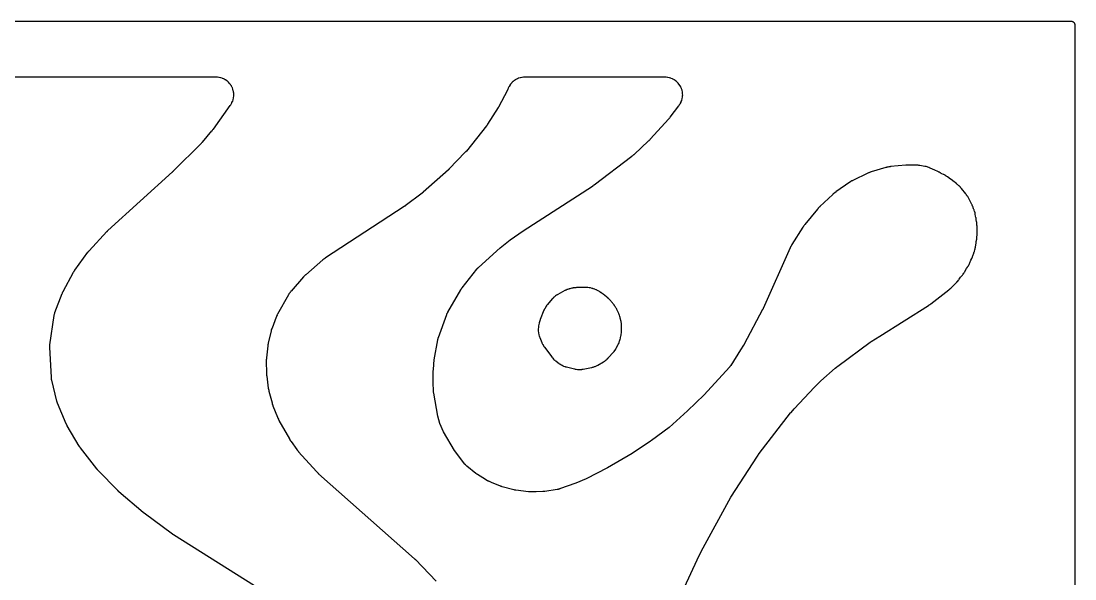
# Model space of a CAD drawing. Header units: millimetres. Extents: x 0 to 300, y 0 to 300.
# Drawn here: x 150 to 300, y 220.6 to 300.1 of the extents above; entities that cross this region are included whole.
import ezdxf

# ---------------------------------------------------------------- set-up
doc = ezdxf.new("R2010")
doc.units = ezdxf.units.MM
doc.layers.add('CUT', color=7, linetype='CONTINUOUS')

msp = doc.modelspace()

# ---------------------------------------------------------------- linework, layer by layer
at = {"layer": 'CUT'}
for points in [[(1.4375, 300.0625), (298.512, 300.0625), (299.3973, 300.0625), (299.4708, 300.0589), (299.5289, 300.0503), (299.586, 300.036), (299.6414, 300.0162), (299.6945, 299.991), (299.745, 299.9608), (299.7922, 299.9257), (299.8358, 299.8863), (299.8753, 299.8427), (299.9103, 299.7954), (299.9405, 299.745), (299.9657, 299.6918), (299.9855, 299.6365), (299.9998, 299.5794), (300.0084, 299.5212), (300.012, 299.4478), (300.012, 298.5625), (300.012, 1.4375)], [(185.7872, 218.0541), (171.6738, 226.9208), (171.668, 226.9245), (171.6546, 226.9331), (171.6488, 226.9368), (171.6353, 226.9455), (171.6282, 226.9502), (171.6118, 226.9611), (171.6047, 226.9658), (171.5937, 226.9733), (171.5868, 226.978), (171.5708, 226.989), (171.5639, 226.9938), (171.5602, 226.9964), (171.5521, 227.0022), (171.5333, 227.0158), (171.5252, 227.0217), (167.5055, 229.9873), (167.5001, 229.9913), (167.4877, 230.0006), (167.4824, 230.0046), (167.4701, 230.014), (167.4636, 230.019), (167.4484, 230.0307), (167.442, 230.0358), (167.4318, 230.0438), (167.4255, 230.0488), (167.4108, 230.0606), (167.4045, 230.0657), (167.4011, 230.0685), (167.3937, 230.0747), (167.3764, 230.0892), (167.369, 230.0954), (163.9053, 233.061), (163.8971, 233.0681), (163.8781, 233.0848), (163.87, 233.092), (163.8603, 233.1007), (163.8523, 233.108), (163.8338, 233.125), (163.8259, 233.1324), (163.8135, 233.1441), (163.8057, 233.1515), (163.7875, 233.169), (163.7798, 233.1766), (163.7705, 233.1859), (163.7628, 233.1935), (163.7451, 233.2114), (163.7376, 233.2192), (160.9191, 236.145), (160.9111, 236.1535), (160.8925, 236.1733), (160.8846, 236.1818), (160.875, 236.1923), (160.8672, 236.2009), (160.8491, 236.2212), (160.8414, 236.23), (160.8294, 236.2438), (160.8218, 236.2527), (160.8043, 236.2734), (160.7968, 236.2824), (160.7878, 236.2933), (160.7804, 236.3023), (160.7634, 236.3235), (160.7562, 236.3327), (158.4389, 239.2985), (158.43, 239.3102), (158.4093, 239.3375), (158.4005, 239.3493), (158.3899, 239.3638), (158.3814, 239.3758), (158.3616, 239.4038), (158.3532, 239.4159), (158.3402, 239.4351), (158.332, 239.4473), (158.3131, 239.476), (158.3052, 239.4883), (158.2956, 239.5035), (158.2878, 239.516), (158.2699, 239.5453), (158.2623, 239.5579), (156.5575, 242.4509), (156.5501, 242.4636), (156.5333, 242.4932), (156.5262, 242.506), (156.5177, 242.5216), (156.5108, 242.5345), (156.4949, 242.5647), (156.4882, 242.5777), (156.4778, 242.5983), (156.4713, 242.6114), (156.4565, 242.642), (156.4502, 242.6552), (156.4427, 242.6714), (156.4366, 242.6847), (156.4228, 242.7158), (156.4169, 242.7292), (155.1637, 245.6718), (155.1602, 245.6803), (155.1547, 245.6936), (155.1461, 245.715), (155.1339, 245.7467), (155.124, 245.774), (155.1161, 245.7966), (155.1122, 245.808), (155.1105, 245.8131), (155.1022, 245.8393), (155.0846, 245.8984), (155.0748, 245.9337), (155.0712, 245.9476), (155.069, 245.9564), (154.3354, 248.9548), (154.3329, 248.9652), (154.3291, 248.9816), (154.3204, 249.0236), (154.3075, 249.0948), (154.3023, 249.1265), (154.302, 249.1285), (154.2979, 249.1604), (154.2901, 249.2323), (154.2864, 249.2751), (154.2854, 249.2919), (154.2848, 249.3026), (154.0717, 253.6289), (154.0712, 253.6397), (154.0706, 253.6565), (154.07, 253.6996), (154.0708, 253.7721), (154.0717, 253.8044), (154.0718, 253.8064), (154.0739, 253.8387), (154.0798, 253.911), (154.0844, 253.9538), (154.0866, 253.9705), (154.0881, 253.9812), (154.6864, 258.1615), (154.6882, 258.1739), (154.6913, 258.1932), (154.7004, 258.2424), (154.7182, 258.325), (154.7268, 258.3615), (154.7274, 258.3637), (154.7376, 258.3999), (154.7621, 258.4806), (154.778, 258.5281), (154.7848, 258.5465), (154.7891, 258.5582), (155.8307, 261.286), (155.8362, 261.2999), (155.8491, 261.3322), (155.8548, 261.346), (155.8619, 261.3628), (155.8678, 261.3765), (155.8818, 261.4084), (155.8879, 261.422), (155.8978, 261.4434), (155.9041, 261.4569), (155.9192, 261.4884), (155.9258, 261.5018), (155.9339, 261.518), (155.9407, 261.5313), (155.9569, 261.5622), (155.9639, 261.5754), (157.455, 264.3211), (157.462, 264.3339), (157.4788, 264.3636), (157.4861, 264.3762), (157.4951, 264.3916), (157.5026, 264.4042), (157.5203, 264.4333), (157.528, 264.4457), (157.5403, 264.4652), (157.5482, 264.4775), (157.5668, 264.5061), (157.5749, 264.5182), (157.5849, 264.533), (157.5932, 264.545), (157.6128, 264.573), (157.6212, 264.5849), (159.4764, 267.1431), (159.4846, 267.1542), (159.5039, 267.1799), (159.5122, 267.1909), (159.5225, 267.2042), (159.531, 267.2151), (159.5511, 267.2402), (159.5597, 267.2509), (159.5736, 267.2677), (159.5824, 267.2783), (159.6032, 267.3028), (159.6122, 267.3132), (159.6233, 267.3259), (159.6324, 267.3362), (159.654, 267.36), (159.6633, 267.3702), (162.205, 270.0988), (162.2115, 270.1057), (162.2267, 270.1216), (162.2332, 270.1284), (162.2412, 270.1367), (162.2478, 270.1434), (162.2633, 270.159), (162.27, 270.1657), (162.2806, 270.1762), (162.2873, 270.1828), (162.3031, 270.198), (162.31, 270.2046), (162.3183, 270.2125), (162.3252, 270.2189), (162.3413, 270.2339), (162.3483, 270.2402), (171.5524, 278.5951), (171.5574, 278.5997), (171.5923, 278.6321), (171.5976, 278.6371), (171.6406, 278.678), (171.6457, 278.683), (171.6793, 278.7157), (171.6848, 278.7211), (175.5908, 282.6279), (175.5985, 282.6356), (175.6508, 282.69), (175.6588, 282.6984), (175.7228, 282.7674), (175.7305, 282.7758), (175.78, 282.8313), (175.788, 282.8405), (177.1528, 284.4331), (177.1613, 284.4432), (177.2153, 284.5091), (177.2235, 284.5194), (177.2896, 284.6036), (177.2976, 284.6141), (177.3487, 284.6823), (177.3564, 284.6929), (179.7625, 288.0563), (179.7711, 288.0685), (179.8256, 288.1489), (179.8338, 288.1614), (179.8653, 288.2105), (179.8809, 288.236), (179.9763, 288.4021), (180.0034, 288.4553), (180.0807, 288.6276), (180.1024, 288.6833), (180.1622, 288.8625), (180.1783, 288.92), (180.22, 289.1043), (180.2302, 289.1631), (180.2534, 289.3506), (180.2577, 289.4102), (180.2621, 289.599), (180.2605, 289.6587), (180.2461, 289.8471), (180.2386, 289.9064), (180.2055, 290.0923), (180.1921, 290.1506), (180.1407, 290.3323), (180.1216, 290.3889), (180.0524, 290.5647), (180.0277, 290.6191), (179.9414, 290.7871), (179.9114, 290.8388), (179.8088, 290.9974), (179.7738, 291.0458), (179.6559, 291.1934), (179.6164, 291.2382), (179.4844, 291.3733), (179.4405, 291.4139), (179.2957, 291.5352), (179.2481, 291.5712), (179.0919, 291.6775), (179.0409, 291.7087), (178.875, 291.7989), (178.8212, 291.8248), (178.6471, 291.8981), (178.5909, 291.9185), (178.4104, 291.9741), (178.3525, 291.9889), (178.1673, 292.0263), (178.1083, 292.0352), (177.9177, 292.0542), (177.8879, 292.0564), (177.8296, 292.0593), (177.8147, 292.0599), (177.7176, 292.0623), (177.7027, 292.0625), (118.119, 292.0625)], [(244.4243, 219.4754), (246.2239, 223.3618), (246.8, 224.5374), (251.0098, 232.2654), (254.8146, 238.1445), (255.0736, 238.5077), (259.5266, 244.273), (259.5286, 244.2753), (259.5411, 244.2892), (259.5988, 244.3536), (260.0423, 244.848), (262.9336, 247.9437), (263.8603, 248.8424), (265.9011, 250.6684), (266.0515, 250.7923), (266.0665, 250.8046), (266.1247, 250.8525), (266.2441, 250.9508), (270.8649, 254.3338), (270.8701, 254.3375), (270.8821, 254.3462), (270.8873, 254.3499), (270.8995, 254.3586), (270.9059, 254.3631), (270.921, 254.3736), (270.9275, 254.3781), (270.9378, 254.3851), (270.9442, 254.3895), (270.9593, 254.3996), (270.9657, 254.4039), (270.9692, 254.4062), (270.977, 254.4113), (270.9952, 254.423), (271.0031, 254.428), (272.2516, 255.215), (279.1728, 259.5761), (279.1853, 259.5841), (279.2656, 259.6376), (279.2779, 259.646), (279.3771, 259.7156), (279.3785, 259.7166), (279.3919, 259.726), (279.404, 259.7347), (279.4817, 259.7922), (279.4936, 259.8012), (282.0595, 261.7989), (282.0642, 261.8027), (282.0839, 261.818), (282.0999, 261.8309), (282.2024, 261.9164), (282.2179, 261.9299), (282.3427, 262.0415), (282.3578, 262.0555), (282.4542, 262.1478), (282.4688, 262.1623), (283.199, 262.9116), (283.2078, 262.9208), (283.2644, 262.9813), (283.273, 262.9907), (283.3062, 263.0279), (283.3228, 263.0472), (283.4279, 263.1752), (283.4436, 263.1953), (283.4736, 263.2351), (283.4811, 263.2453), (283.5295, 263.3126), (283.5369, 263.323), (283.7244, 263.5956), (283.9908, 263.8957), (283.9988, 263.905), (284.0506, 263.9658), (284.0585, 263.9752), (284.0889, 264.0124), (284.104, 264.0318), (284.1986, 264.1578), (284.2265, 264.1983), (284.3105, 264.3316), (284.3231, 264.3527), (284.347, 264.3943), (284.353, 264.405), (284.3914, 264.4751), (284.3972, 264.4859), (284.5849, 264.8464), (284.7211, 265.0445), (284.7301, 265.0579), (284.7872, 265.146), (284.7958, 265.1596), (284.8287, 265.2134), (284.8448, 265.2414), (284.9444, 265.426), (284.959, 265.4548), (284.9859, 265.5118), (284.9926, 265.5264), (285.0348, 265.6225), (285.0411, 265.6374), (285.2015, 266.0305), (285.3225, 266.263), (285.3298, 266.2773), (285.3755, 266.3712), (285.3824, 266.3858), (285.4083, 266.4429), (285.4208, 266.4725), (285.4969, 266.6669), (285.5078, 266.6972), (285.5275, 266.7567), (285.5323, 266.7721), (285.5625, 266.8721), (285.5669, 266.8875), (285.5987, 267.0045), (285.6254, 267.0698), (285.6263, 267.0721), (285.6324, 267.0877), (285.6705, 267.1892), (285.6762, 267.2048), (285.6974, 267.2664), (285.7074, 267.2982), (285.7664, 267.5067), (285.7746, 267.539), (285.7888, 267.6025), (285.7923, 267.6188), (285.813, 267.7252), (285.816, 267.7417), (285.842, 267.8983), (285.864, 267.979), (285.8682, 267.9954), (285.8941, 268.1021), (285.8978, 268.1185), (285.9115, 268.183), (285.9176, 268.2162), (285.9511, 268.433), (285.9553, 268.4665), (285.9616, 268.5321), (285.963, 268.5489), (285.9706, 268.6584), (285.9715, 268.6753), (285.9716, 268.677), (286.0284, 269.0187), (286.0303, 269.0309), (286.0419, 269.1104), (286.0435, 269.1226), (286.0495, 269.1705), (286.052, 269.1951), (286.0652, 269.355), (286.0668, 269.3797), (286.0688, 269.4279), (286.0691, 269.4403), (286.0708, 269.5205), (286.0709, 269.5329), (286.0711, 270.8564), (286.0709, 270.8739), (286.0676, 270.988), (286.0668, 271.0056), (286.0628, 271.074), (286.0597, 271.109), (286.0555, 271.1452), (286.0452, 271.2961), (286.0421, 271.3285), (286.0344, 271.3915), (286.0322, 271.4077), (286.0164, 271.5122), (286.0138, 271.5283), (285.9734, 271.7547), (285.9733, 271.7571), (285.9677, 271.8175), (285.9641, 271.8484), (285.9356, 272.0456), (285.9236, 272.1066), (285.8797, 272.2806), (285.83, 272.5594), (285.8275, 272.5729), (285.8097, 272.6607), (285.8068, 272.6742), (285.795, 272.7267), (285.7883, 272.7534), (285.7415, 272.9237), (285.7245, 272.9761), (285.6622, 273.1414), (285.6519, 273.1669), (285.6307, 273.2164), (285.6251, 273.229), (285.5878, 273.3104), (285.582, 273.3228), (285.5593, 273.3697), (285.5432, 273.4311), (285.5398, 273.4435), (285.526, 273.4919), (285.5185, 273.5166), (285.4665, 273.6733), (285.4483, 273.7215), (285.3831, 273.8732), (285.3724, 273.8966), (285.3506, 273.942), (285.3449, 273.9535), (285.3069, 274.0281), (285.301, 274.0395), (284.7967, 274.9812), (284.79, 274.9932), (284.7461, 275.0709), (284.7392, 275.0828), (284.7118, 275.1289), (284.6972, 275.1521), (284.5989, 275.301), (284.5833, 275.3236), (284.5517, 275.367), (284.5435, 275.378), (284.4894, 275.4489), (284.481, 275.4597), (283.8701, 276.2233), (283.8586, 276.2373), (283.7823, 276.3269), (283.7703, 276.3406), (283.7229, 276.393), (283.6978, 276.4191), (283.5298, 276.5838), (283.5031, 276.6083), (283.4498, 276.6547), (283.4359, 276.6663), (283.3447, 276.7408), (283.3305, 276.752), (283.2749, 276.7947), (283.2147, 276.8591), (283.2052, 276.8689), (283.168, 276.907), (283.1484, 276.926), (283.0206, 277.0453), (282.979, 277.0806), (282.8409, 277.1877), (282.8189, 277.2039), (282.7754, 277.2346), (282.7642, 277.2424), (282.6906, 277.2918), (282.6792, 277.2993), (282.3084, 277.5362), (281.8748, 277.8689), (281.8717, 277.8713), (281.8593, 277.8806), (281.7777, 277.9398), (281.7651, 277.9488), (281.7152, 277.9831), (281.6892, 278), (281.5175, 278.1055), (281.4907, 278.1211), (281.4375, 278.1501), (281.4238, 278.1573), (281.3341, 278.2033), (281.3202, 278.2102), (281.053, 278.3385), (280.9896, 278.379), (280.9783, 278.386), (280.9045, 278.4309), (280.8931, 278.4377), (280.8481, 278.4637), (280.8248, 278.4765), (280.6716, 278.5562), (280.6478, 278.568), (280.6007, 278.5899), (280.5886, 278.5954), (280.5094, 278.6301), (280.4972, 278.6353), (280.0524, 278.8189), (279.396, 279.134), (279.3836, 279.1398), (279.3022, 279.1766), (279.2896, 279.1821), (279.2402, 279.2031), (279.2147, 279.2133), (279.0496, 279.2747), (278.9973, 279.2914), (278.8273, 279.3375), (278.8006, 279.344), (278.7482, 279.3557), (278.7348, 279.3585), (278.6472, 279.3759), (278.6337, 279.3784), (277.9237, 279.5023), (277.9062, 279.5051), (277.7928, 279.5215), (277.7753, 279.5238), (277.707, 279.5316), (277.6718, 279.5346), (277.4431, 279.5472), (277.4078, 279.5481), (277.339, 279.5479), (277.3214, 279.5475), (277.2068, 279.5438), (277.1892, 279.5429), (276.9114, 279.5256), (276.4861, 279.5513), (276.4754, 279.5518), (276.4005, 279.555), (276.3893, 279.5554), (276.3402, 279.5566), (276.3165, 279.5567), (276.169, 279.5544), (276.1462, 279.5536), (276.1067, 279.5515), (276.096, 279.5508), (276.0222, 279.5455), (276.0102, 279.5445), (275.9874, 279.5425), (275.9718, 279.5414), (275.9584, 279.5403), (273.748, 279.3371), (273.7335, 279.3356), (273.6392, 279.3246), (273.6247, 279.3228), (273.5682, 279.3148), (273.5394, 279.31), (273.353, 279.2743), (273.3245, 279.2681), (273.269, 279.2547), (273.2549, 279.2511), (273.1632, 279.2265), (273.1491, 279.2225), (273.149, 279.2225), (273.1038, 279.2092), (271.0073, 278.5917), (271.0055, 278.5912), (270.9937, 278.5876), (270.9176, 278.5635), (270.906, 278.5596), (270.8605, 278.5442), (270.8374, 278.5358), (270.6886, 278.4784), (270.6659, 278.4691), (270.6218, 278.45), (270.6106, 278.445), (270.5381, 278.4117), (270.527, 278.4065), (268.4062, 277.3817), (268.3962, 277.3767), (268.3269, 277.3417), (268.3166, 277.3363), (268.2717, 277.3125), (268.2502, 277.3005), (268.1182, 277.2233), (268.098, 277.211), (268.075, 277.1963), (268.0732, 277.1952), (268.0389, 277.1733), (268.0297, 277.1673), (267.9661, 277.1249), (267.9558, 277.118), (265.9676, 275.7344), (265.95, 275.7217), (265.8369, 275.6367), (265.8197, 275.6233), (265.6818, 275.5117), (265.6651, 275.4977), (265.5585, 275.4047), (265.5423, 275.3901), (265.5418, 275.3896), (263.6862, 273.65), (263.6722, 273.6364), (263.5822, 273.5464), (263.5686, 273.5323), (263.4595, 273.4157), (263.4463, 273.4012), (263.3624, 273.3055), (263.3498, 273.2905), (261.5439, 271.0894), (261.5324, 271.075), (261.4592, 270.9799), (261.4481, 270.9651), (261.36, 270.843), (261.3494, 270.8279), (261.2822, 270.7285), (261.272, 270.713), (259.7216, 268.2617), (259.7103, 268.2431), (259.6392, 268.1211), (259.6286, 268.1021), (259.545, 267.9459), (259.5351, 267.9266), (259.473, 267.7997), (259.4638, 267.78), (255.6263, 259.1649), (255.6237, 259.1591), (255.6176, 259.1457), (255.6149, 259.1399), (255.6087, 259.1264), (255.6054, 259.1193), (255.5975, 259.1027), (255.5942, 259.0957), (255.5888, 259.0846), (255.5854, 259.0776), (255.5774, 259.0614), (255.5739, 259.0545), (255.572, 259.0508), (255.5678, 259.0426), (255.5579, 259.0234), (255.5536, 259.0152), (252.9184, 254.0537), (252.9141, 254.0457), (252.9039, 254.0271), (252.8996, 254.0192), (252.8942, 254.0096), (252.8898, 254.0017), (252.8794, 253.9834), (252.8783, 253.9816), (252.8741, 253.9743), (252.8635, 253.9565), (252.8589, 253.9488), (252.8564, 253.9447), (252.8508, 253.9356), (252.8378, 253.9146), (252.8321, 253.9056), (252.4105, 253.2445), (251.0039, 251.0432), (250.9988, 251.0354), (250.9908, 251.0231), (250.9778, 251.0037), (250.9581, 250.9753), (250.941, 250.9513), (250.9265, 250.9318), (250.9191, 250.922), (250.9158, 250.9176), (250.8985, 250.8957), (250.859, 250.8471), (250.835, 250.8187), (250.8253, 250.8078), (250.8192, 250.8009), (247.241, 246.8335), (244.8567, 244.5565), (242.2482, 242.189), (239.7275, 240.3463), (239.5735, 240.2416), (239.3967, 240.1214), (238.7333, 239.6705), (236.9892, 238.4848), (233.4695, 236.4778), (230.4317, 234.9164), (228.9688, 234.2824), (226.6532, 233.4552), (226.6434, 233.4517), (226.6279, 233.4464), (226.5882, 233.4337), (226.5208, 233.414), (226.4906, 233.4057), (226.4887, 233.4052), (226.4583, 233.398), (226.3896, 233.3829), (226.3695, 233.379), (226.3358, 233.3731), (226.3198, 233.3704), (224.5532, 233.0928), (224.5372, 233.0904), (224.5, 233.0852), (224.484, 233.0832), (224.4645, 233.0808), (224.4485, 233.079), (224.4111, 233.0752), (224.403, 233.0744), (224.3732, 233.0724), (224.3573, 233.0714), (224.3379, 233.0704), (224.322, 233.0697), (224.2848, 233.0685), (224.2689, 233.0681), (223.2866, 233.0521), (222.4895, 233.042), (222.4751, 233.0419), (222.4414, 233.042), (222.427, 233.0422), (222.4094, 233.0425), (222.395, 233.0429), (222.3694, 233.0438), (222.3605, 233.0443), (222.3265, 233.0466), (222.3119, 233.0476), (222.2941, 233.0491), (222.2795, 233.0504), (222.2455, 233.0537), (222.231, 233.0553), (220.4325, 233.2609), (220.4257, 233.2617), (220.41, 233.2636), (220.4032, 233.2644), (220.4014, 233.2647), (220.375, 233.2685), (220.3136, 233.2783), (220.2924, 233.282), (220.2898, 233.2826), (220.2605, 233.2887), (220.185, 233.3061), (220.1526, 233.3142), (218.4705, 233.7688), (218.4566, 233.7727), (218.4241, 233.7821), (218.4102, 233.7862), (218.3936, 233.7912), (218.38, 233.7955), (218.3481, 233.8058), (218.3466, 233.8063), (218.3167, 233.817), (218.3032, 233.8219), (218.2869, 233.828), (218.2735, 233.8331), (218.2424, 233.8453), (218.2291, 233.8506), (216.9319, 234.3835), (216.6423, 234.5032), (216.6356, 234.506), (216.6199, 234.5126), (216.6132, 234.5155), (216.6114, 234.5163), (216.6113, 234.5163), (216.6108, 234.5165), (216.6059, 234.5187), (216.5464, 234.5466), (216.5258, 234.5566), (216.495, 234.5729), (216.4227, 234.6133), (216.3919, 234.6313), (215.7308, 235.0353), (214.9356, 235.5247), (214.9233, 235.5324), (214.8946, 235.5507), (214.8824, 235.5586), (214.868, 235.5681), (214.8561, 235.5761), (214.8323, 235.5924), (214.828, 235.5955), (214.8005, 235.6155), (214.7888, 235.6242), (214.7746, 235.6349), (214.763, 235.6438), (214.7362, 235.6647), (214.7248, 235.6738), (213.4412, 236.7083), (213.4366, 236.7121), (213.3975, 236.7467), (213.3333, 236.8068), (213.3053, 236.8342), (213.3036, 236.8358), (213.2769, 236.8644), (213.2181, 236.9299), (213.1844, 236.9697), (213.1717, 236.9857), (213.1637, 236.9959), (211.6659, 238.9307), (210.127, 241.577), (209.6139, 242.7874), (209.2922, 243.8216), (208.7175, 247.1105), (208.7128, 247.1802), (208.6782, 247.6944), (208.6721, 247.7849), (208.6462, 248.1708), (208.6608, 250.0682), (208.7064, 250.6252), (208.7398, 251.0322), (208.7544, 251.2107), (208.8071, 251.8533), (209.3081, 254.6976), (209.3099, 254.7072), (209.3127, 254.7221), (209.3207, 254.7603), (209.3356, 254.8242), (209.3426, 254.8525), (209.3431, 254.8543), (209.3511, 254.8824), (209.3701, 254.9452), (209.3821, 254.9823), (209.3872, 254.9967), (209.3904, 255.0058), (210.5837, 258.3008), (210.5892, 258.3157), (210.5984, 258.3397), (210.6095, 258.3673), (210.6362, 258.43), (210.6486, 258.4576), (210.6494, 258.4594), (210.6627, 258.4866), (210.6936, 258.5474), (210.7128, 258.583), (210.7206, 258.5967), (210.7256, 258.6055), (212.5963, 261.8192), (212.6041, 261.8323), (212.6225, 261.8627), (212.6305, 261.8757), (212.6403, 261.8914), (212.6486, 261.9042), (212.668, 261.934), (212.6764, 261.9467), (212.6898, 261.9666), (212.6985, 261.9791), (212.7189, 262.0082), (212.7277, 262.0206), (212.7387, 262.0356), (212.7477, 262.0479), (212.7691, 262.0762), (212.7784, 262.0883), (214.8578, 264.7537), (214.8678, 264.7663), (214.8913, 264.7954), (214.9015, 264.8077), (214.9075, 264.8149), (214.949, 264.8626), (214.9685, 264.8842), (214.9697, 264.8855), (214.9898, 264.9065), (215.0357, 264.9528), (215.0636, 264.9797), (215.0747, 264.99), (215.0818, 264.9965), (218.1741, 267.7989), (219.6055, 268.8989), (221.4547, 270.1883), (231.3251, 276.5724), (231.3341, 276.5784), (231.3966, 276.6204), (231.4062, 276.627), (231.483, 276.6808), (231.4923, 276.6875), (231.5522, 276.7312), (231.5619, 276.7385), (231.567, 276.7423), (231.572, 276.7461), (236.9131, 280.8129), (236.967, 280.8539), (236.9784, 280.8628), (237.0518, 280.9215), (237.063, 280.9307), (237.1533, 281.0067), (237.1643, 281.0161), (237.2348, 281.0783), (237.2455, 281.088), (239.3089, 282.9995), (239.3182, 283.0084), (239.3784, 283.0666), (239.3876, 283.0756), (239.4615, 283.1503), (239.4705, 283.1596), (239.5281, 283.2203), (239.5369, 283.2297), (242.1755, 286.1329), (242.1839, 286.1423), (242.2377, 286.204), (242.2459, 286.2136), (242.3118, 286.2925), (242.3197, 286.3023), (242.3709, 286.3663), (242.3787, 286.3762), (243.6174, 287.9932), (243.6261, 288.0049), (243.6816, 288.0811), (243.69, 288.0929), (243.7222, 288.1395), (243.7382, 288.1637), (243.8365, 288.3216), (243.8647, 288.3722), (243.9462, 288.5365), (243.9694, 288.5897), (244.0346, 288.7611), (244.0526, 288.8163), (244.1009, 288.9932), (244.1135, 289.0498), (244.1446, 289.2305), (244.1516, 289.2881), (244.1651, 289.471), (244.1665, 289.529), (244.1622, 289.7124), (244.1581, 289.7702), (244.1361, 289.9523), (244.1264, 290.0095), (244.0869, 290.1886), (244.0717, 290.2446), (244.0152, 290.419), (243.9947, 290.4733), (243.9215, 290.6415), (243.8958, 290.6935), (243.8068, 290.8538), (243.7762, 290.9031), (243.6721, 291.0541), (243.6369, 291.1002), (243.5187, 291.2404), (243.4793, 291.2829), (243.3481, 291.4111), (243.3047, 291.4496), (243.1617, 291.5645), (243.1148, 291.5986), (242.9614, 291.6991), (242.9114, 291.7285), (242.7491, 291.8138), (242.6965, 291.8383), (242.5266, 291.9075), (242.4719, 291.9267), (242.2962, 291.9792), (242.2399, 291.9931), (242.0599, 292.0283), (242.0025, 292.0367), (241.8174, 292.0547), (241.7885, 292.0568), (241.7319, 292.0595), (241.7174, 292.06), (241.6232, 292.0623), (241.6086, 292.0625), (221.7043, 292.0625), (221.6901, 292.0623), (221.598, 292.0602), (221.5838, 292.0596), (221.5284, 292.057), (221.5001, 292.055), (221.3191, 292.0379), (221.263, 292.0298), (221.0868, 291.9961), (221.0317, 291.9828), (220.8595, 291.9326), (220.8059, 291.9142), (220.6392, 291.848), (220.5876, 291.8245), (220.4279, 291.7429), (220.3787, 291.7147), (220.2274, 291.6183), (220.1811, 291.5856), (220.0396, 291.4753), (219.9966, 291.4384), (219.8662, 291.3153), (219.8268, 291.2744), (219.7086, 291.1396), (219.6733, 291.0952), (219.5683, 290.9498), (219.5374, 290.9023), (219.4466, 290.7476), (219.4203, 290.6973), (219.3435, 290.5325), (219.3321, 290.5065), (219.3091, 290.4504), (219.306, 290.4426), (219.2844, 290.3878), (219.2813, 290.3797), (219.2679, 290.3441), (219.2633, 290.332), (219.2511, 290.301), (219.2458, 290.2878), (219.2428, 290.2806), (219.2296, 290.2502), (219.1988, 290.1825), (219.1796, 290.1428), (219.1716, 290.1275), (219.1665, 290.1177), (218.0009, 287.9243), (217.9976, 287.9182), (217.9899, 287.9039), (217.9865, 287.8977), (217.9786, 287.8834), (217.9744, 287.8758), (217.9644, 287.8582), (217.9602, 287.8507), (217.9534, 287.8389), (217.9491, 287.8316), (217.939, 287.8144), (217.9346, 287.8071), (217.9322, 287.803), (217.9269, 287.7944), (217.9144, 287.7742), (217.909, 287.7656), (216.3924, 285.3719), (216.3858, 285.3616), (216.3702, 285.3377), (216.3634, 285.3275), (216.3552, 285.3153), (216.3484, 285.3053), (216.3323, 285.282), (216.3253, 285.2721), (216.3142, 285.2564), (216.3071, 285.2466), (216.2903, 285.2237), (216.2831, 285.214), (216.2741, 285.2021), (216.2667, 285.1924), (216.2494, 285.17), (216.2418, 285.1605), (213.3672, 281.5536), (213.3605, 281.5453), (213.3447, 281.526), (213.3379, 281.5177), (213.3296, 281.5077), (213.3227, 281.4996), (213.3064, 281.4807), (213.2994, 281.4726), (213.2883, 281.4599), (213.2812, 281.4519), (213.2646, 281.4334), (213.2574, 281.4255), (213.2485, 281.4159), (213.2413, 281.4081), (213.2242, 281.39), (213.2168, 281.3822), (210.9389, 279.023), (210.9342, 279.0181), (210.9231, 279.0068), (210.9183, 279.0019), (210.907, 278.9906), (210.9011, 278.9846), (210.8871, 278.9708), (210.881, 278.9649), (210.8715, 278.9557), (210.8655, 278.95), (210.8515, 278.9366), (210.8454, 278.9309), (210.8421, 278.9278), (210.8348, 278.9211), (210.8177, 278.9055), (210.8104, 278.8989), (207.2271, 275.701), (207.2202, 275.6949), (207.2041, 275.6808), (207.1971, 275.6748), (207.1887, 275.6676), (207.1817, 275.6617), (207.1654, 275.648), (207.1583, 275.6421), (207.1471, 275.6329), (207.14, 275.6271), (207.1234, 275.6137), (207.1162, 275.608), (207.1075, 275.6011), (207.1002, 275.5955), (207.0833, 275.5824), (207.0761, 275.5769), (204.643, 273.738), (204.6379, 273.7342), (204.6261, 273.7254), (204.6211, 273.7217), (204.6091, 273.7129), (204.6028, 273.7083), (204.588, 273.6977), (204.5816, 273.6931), (204.5716, 273.686), (204.5653, 273.6816), (204.5505, 273.6713), (204.5442, 273.667), (204.5407, 273.6646), (204.5331, 273.6595), (204.5152, 273.6475), (204.5075, 273.6425), (193.3356, 266.3516), (193.3194, 266.3407), (193.2153, 266.2678), (193.1994, 266.2563), (193.0718, 266.1606), (193.0564, 266.1486), (192.9572, 266.0691), (192.9421, 266.0566), (190.4956, 263.9596), (190.4877, 263.9527), (190.4331, 263.9043), (190.425, 263.897), (190.3898, 263.8645), (190.3732, 263.8486), (190.2713, 263.7473), (190.2558, 263.7313), (190.2296, 263.7032), (190.2225, 263.6955), (190.1742, 263.642), (190.1664, 263.6332), (188.4108, 261.6083), (188.4012, 261.5969), (188.3395, 261.5221), (188.3302, 261.5105), (188.2943, 261.4647), (188.2765, 261.4407), (188.1647, 261.2824), (188.1481, 261.2576), (188.1169, 261.2084), (188.1091, 261.1957), (188.0592, 261.1126), (188.0517, 261.0997), (186.4915, 258.345), (186.4862, 258.3355), (186.4501, 258.2689), (186.4448, 258.2589), (186.4219, 258.2148), (186.4113, 258.1933), (186.3479, 258.0582), (186.3385, 258.0371), (186.3229, 258.0003), (186.3188, 257.9903), (186.2909, 257.9208), (186.2865, 257.9094), (185.6998, 256.3591), (185.6933, 256.3409), (185.6528, 256.2227), (185.6469, 256.2044), (185.6009, 256.0543), (185.5955, 256.0359), (185.5627, 255.9152), (185.558, 255.8965), (185.1716, 254.2711), (185.1676, 254.2529), (185.1432, 254.1343), (185.1397, 254.116), (185.1138, 253.9662), (185.111, 253.9477), (185.094, 253.8278), (185.0917, 253.8093), (184.9074, 252.1263), (184.9056, 252.1079), (184.8963, 251.9886), (184.8951, 251.9702), (184.8879, 251.8202), (184.8873, 251.8018), (184.8853, 251.6822), (184.8853, 251.6637), (184.9086, 249.9604), (184.9091, 249.9421), (184.9144, 249.8232), (184.9154, 249.805), (184.9266, 249.6561), (184.9282, 249.6379), (184.9407, 249.5196), (184.9429, 249.5014), (185.1733, 247.8143), (185.1761, 247.7959), (185.1961, 247.6772), (185.1994, 247.6589), (185.2291, 247.5108), (185.233, 247.4926), (185.2603, 247.3753), (185.2647, 247.3573), (185.7016, 245.7105), (185.7063, 245.6935), (185.7389, 245.5839), (185.7441, 245.5671), (185.789, 245.4308), (185.7947, 245.4142), (185.8337, 245.3067), (185.8399, 245.2902), (186.4769, 243.6793), (186.4847, 243.6606), (186.537, 243.5404), (186.5453, 243.5221), (186.6159, 243.3735), (186.6249, 243.3555), (186.6851, 243.2391), (186.6947, 243.2213), (188.184, 240.5655), (188.1927, 240.5505), (188.2507, 240.4537), (188.2599, 240.4389), (188.3362, 240.3196), (188.3457, 240.3051), (188.4093, 240.2118), (188.4193, 240.1976), (189.2454, 239.057), (189.2548, 239.0444), (189.3166, 238.9635), (189.3263, 238.9512), (189.4066, 238.8517), (189.4166, 238.8397), (189.4826, 238.7621), (189.4929, 238.7503), (192.0215, 235.9324), (192.0331, 235.9198), (192.1099, 235.839), (192.1219, 235.8268), (192.2211, 235.7282), (192.2334, 235.7163), (192.3147, 235.64), (192.3273, 235.6285), (205.9873, 223.5229), (205.9926, 223.5181), (206.0051, 223.5069), (206.0104, 223.5021), (206.0228, 223.4907), (206.0294, 223.4847), (206.0445, 223.4705), (206.051, 223.4644), (206.0611, 223.4548), (206.0674, 223.4487), (206.0821, 223.4345), (206.0884, 223.4284), (206.0918, 223.425), (206.0991, 223.4176), (206.1163, 223.4002), (206.1236, 223.3927), (209.0879, 220.3189)]]:
    msp.add_lwpolyline(points, dxfattribs=at)
msp.add_lwpolyline([(223.6017, 255.9096), (223.6217, 255.7176), (223.6256, 255.6881), (223.6285, 255.6694), (223.6336, 255.6407), (223.6713, 255.4572), (223.6858, 255.4006), (223.7411, 255.2217), (223.7504, 255.194), (223.7699, 255.1403), (223.7751, 255.1267), (223.8097, 255.0382), (223.8152, 255.0247), (224.1211, 254.2955), (224.1285, 254.2786), (224.1782, 254.1698), (224.1861, 254.1532), (224.2178, 254.0889), (224.2351, 254.0564), (224.3539, 253.849), (224.3731, 253.8176), (224.4125, 253.7576), (224.4229, 253.7424), (224.4916, 253.6445), (224.5024, 253.6296), (225.5397, 252.2441), (225.5485, 252.2327), (225.6064, 252.1592), (225.6154, 252.148), (225.6512, 252.1046), (225.6701, 252.0829), (225.7943, 251.9465), (225.8351, 251.9058), (225.9718, 251.7819), (225.9936, 251.7631), (226.037, 251.7274), (226.0482, 251.7184), (226.1219, 251.6608), (226.1333, 251.652), (226.5951, 251.3081), (226.5985, 251.3055), (226.6106, 251.2968), (226.6898, 251.2408), (226.702, 251.2323), (226.7504, 251.1999), (226.7756, 251.1839), (226.9395, 251.0855), (226.9921, 251.0574), (227.1626, 250.9768), (227.2178, 250.9541), (227.3979, 250.89), (227.4263, 250.8807), (227.482, 250.8639), (227.4964, 250.8598), (227.5899, 250.8342), (227.6043, 250.8304), (228.759, 250.545), (228.7749, 250.5413), (228.8783, 250.5187), (228.8942, 250.5154), (228.9567, 250.5035), (228.9888, 250.4983), (229.1957, 250.4705), (229.2606, 250.4653), (229.267, 250.4652), (229.3007, 250.4626), (229.5073, 250.4582), (229.5727, 250.4603), (229.7814, 250.4787), (229.8139, 250.4824), (229.8771, 250.4914), (229.8932, 250.494), (229.998, 250.5119), (230.0141, 250.5149), (231.1975, 250.7506), (231.2137, 250.7541), (231.3185, 250.778), (231.3346, 250.7819), (231.3971, 250.798), (231.4289, 250.8071), (231.6309, 250.8711), (231.6928, 250.8946), (231.8866, 250.9804), (231.9164, 250.9947), (231.9739, 251.0241), (231.9885, 251.0318), (232.0829, 251.0833), (232.0973, 251.0914), (232.1033, 251.095), (232.8813, 251.5482), (232.8944, 251.5561), (232.9789, 251.6082), (232.9918, 251.6164), (233.0417, 251.649), (233.0669, 251.6663), (233.2251, 251.7815), (233.2726, 251.82), (233.4183, 251.9507), (233.4405, 251.9716), (233.4828, 252.0137), (233.4935, 252.0246), (233.5621, 252.0963), (233.5725, 252.1075), (234.2971, 252.9046), (234.3055, 252.9139), (234.3589, 252.9752), (234.367, 252.9848), (234.3984, 253.0223), (234.414, 253.0418), (234.5117, 253.1692), (234.5405, 253.2101), (234.6272, 253.3451), (234.6403, 253.3665), (234.665, 253.4087), (234.6712, 253.4196), (234.7108, 253.4906), (234.7168, 253.5016), (234.9842, 254.0061), (234.99, 254.0173), (235.0269, 254.0907), (235.0325, 254.1021), (235.0538, 254.1467), (235.0642, 254.1697), (235.1278, 254.3188), (235.1456, 254.366), (235.1964, 254.5199), (235.2039, 254.5441), (235.2173, 254.5916), (235.2207, 254.6038), (235.2415, 254.6833), (235.2445, 254.6956), (235.376, 255.2456), (235.3796, 255.2617), (235.4017, 255.3666), (235.4048, 255.3827), (235.4163, 255.4461), (235.4213, 255.4787), (235.448, 255.6912), (235.4512, 255.724), (235.4556, 255.7882), (235.4566, 255.8046), (235.4611, 255.9117), (235.4616, 255.9282), (235.4707, 256.5486), (235.4707, 256.5662), (235.469, 256.6808), (235.4685, 256.6984), (235.4655, 256.7671), (235.4629, 256.8023), (235.4394, 257.0301), (235.4348, 257.065), (235.4237, 257.1329), (235.4206, 257.1502), (235.3989, 257.2627), (235.3953, 257.28), (235.2828, 257.782), (235.2791, 257.7975), (235.2537, 257.8982), (235.2496, 257.9137), (235.2328, 257.9737), (235.2233, 258.0042), (235.1567, 258.2007), (235.1456, 258.2307), (235.1225, 258.2886), (235.1164, 258.3034), (235.0753, 258.3987), (235.0688, 258.4133), (234.7905, 259.0147), (234.7827, 259.0309), (234.7305, 259.1354), (234.7222, 259.1514), (234.689, 259.2131), (234.6711, 259.2443), (234.5484, 259.443), (234.5286, 259.473), (234.4882, 259.5303), (234.4777, 259.5449), (234.4076, 259.6384), (234.3966, 259.6526), (234.0065, 260.1418), (233.9968, 260.1537), (233.9325, 260.2302), (233.9225, 260.2418), (233.8827, 260.2867), (233.8618, 260.3092), (233.722, 260.4518), (233.6999, 260.4732), (233.6558, 260.5138), (233.6443, 260.5241), (233.5691, 260.5898), (233.5574, 260.5998), (232.8589, 261.1795), (232.8487, 261.1878), (232.7815, 261.2411), (232.771, 261.2492), (232.7299, 261.2804), (232.7085, 261.2959), (232.5674, 261.3934), (232.5453, 261.408), (232.5016, 261.4354), (232.4904, 261.4423), (232.4167, 261.4863), (232.4053, 261.493), (232.0292, 261.7066), (232.0171, 261.7133), (231.9378, 261.756), (231.9255, 261.7624), (231.8772, 261.787), (231.8522, 261.799), (231.6903, 261.8721), (231.6387, 261.8926), (231.4707, 261.9505), (231.4443, 261.9589), (231.3924, 261.9741), (231.379, 261.9779), (231.292, 262.0013), (231.2786, 262.0047), (231.0272, 262.0661), (231.0141, 262.0691), (230.9291, 262.0879), (230.916, 262.0906), (230.8646, 262.1007), (230.8383, 262.1053), (230.6685, 262.131), (230.6152, 262.1366), (230.4438, 262.1471), (230.4171, 262.1481), (230.3647, 262.1489), (230.3513, 262.149), (230.2643, 262.1485), (230.2509, 262.1482), (229.053, 262.1141), (229.0371, 262.1134), (228.9343, 262.1078), (228.9185, 262.1067), (228.8569, 262.1017), (228.8254, 262.0983), (228.6215, 262.0708), (228.5902, 262.0657), (228.5295, 262.0542), (228.5139, 262.0511), (228.4133, 262.0293), (228.3979, 262.0257), (228.0998, 261.9528), (228.0873, 261.9496), (228.0065, 261.928), (227.9941, 261.9246), (227.9458, 261.9106), (227.9213, 261.9029), (227.765, 261.8501), (227.717, 261.8316), (227.5658, 261.7656), (227.5424, 261.7548), (227.4973, 261.7328), (227.4858, 261.727), (227.4114, 261.6887), (227.4, 261.6827), (226.3896, 261.1345), (226.3778, 261.128), (226.3017, 261.0844), (226.29, 261.0776), (226.2449, 261.0504), (226.2221, 261.036), (226.078, 260.9401), (226.0345, 260.9082), (225.9015, 260.8013), (225.861, 260.7657), (225.7364, 260.6456), (225.7174, 260.6264), (225.6811, 260.5882), (225.672, 260.5783), (225.613, 260.5133), (225.6041, 260.5032), (224.9219, 259.7157), (224.9113, 259.7031), (224.8434, 259.6202), (224.8332, 259.6073), (224.7938, 259.5564), (224.7743, 259.5298), (224.6544, 259.356), (224.62, 259.2998), (224.5199, 259.1139), (224.5051, 259.0845), (224.4777, 259.0263), (224.4709, 259.0112), (224.4281, 258.9131), (224.4217, 258.8979), (223.8972, 257.6004), (223.8921, 257.5874), (223.86, 257.5022), (223.8552, 257.4891), (223.8371, 257.4375), (223.8284, 257.4108), (223.7763, 257.2365), (223.7689, 257.2095), (223.7556, 257.1564), (223.7524, 257.1428), (223.7325, 257.054), (223.7296, 257.0403), (223.6522, 256.6536), (223.6494, 256.6387), (223.6326, 256.5419), (223.6302, 256.527), (223.6216, 256.4686), (223.6179, 256.4386), (223.5992, 256.2457), (223.5964, 256.1853), (223.5972, 255.9916), (223.5981, 255.9613), (223.5993, 255.9393)], close=True, dxfattribs=at)

doc.saveas('drawing.dxf')
